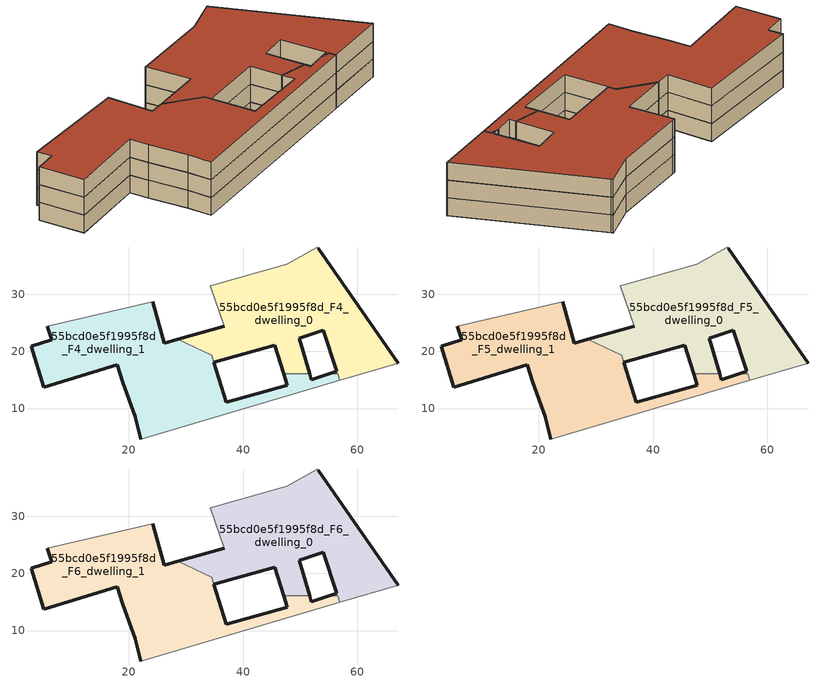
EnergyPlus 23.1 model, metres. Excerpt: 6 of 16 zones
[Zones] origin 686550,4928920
55bcd0e5f1995f8d_F4_dwelling_0
 floor to 55bcd0e5f1995f8d_F3_dwelling_0 (EU_floor_Construction): 67.15,17.94 53.16,38.01 52.98,38.26 47.61,35.21 34.92,31.68 34.22,31.49 36.67,24.39 28.58,22.1 34.53,19.29 34.9,18.07 45.49,21.05 47.08,16.07 51.62,16.07 49.81,22.3 54.03,23.73 56.38,16.51 55.03,16.07 56.52,16.07 56.9,14.92 z12
 wall outside (EU_wall_Construction): 55.04,16.07 56.38,16.51 54.03,23.73 49.81,22.3 51.62,16.07 / 47.08,16.07 45.49,21.05 34.91,18.07 / 28.58,22.1 36.67,24.39 / 53.16,38.01 67.15,17.94 z12:15; 34.53,19.29,15 34.52,19.29,12 34.52,19.29,15
 wall adiabatic (EU_wall_Construction): 36.67,24.39 34.22,31.49 34.92,31.68 47.61,35.21 52.98,38.26 53.16,38.01 / 67.15,17.94 56.9,14.92 z12:15
 wall to 55bcd0e5f1995f8d_F4_dwelling_1 (EU_wall_Construction): 51.62,16.07 47.08,16.07 / 34.9,18.07 34.53,19.29 / 56.9,14.92 56.52,16.07 55.03,16.07 / 34.52,19.29 28.58,22.1 z12:15
55bcd0e5f1995f8d_F4_dwelling_1
 floor to 55bcd0e5f1995f8d_F3_dwelling_1 (EU_floor_Construction): 56.9,14.92 56.52,16.07 55.03,16.07 51.91,15.06 51.62,16.07 47.08,16.07 47.73,14.04 37.06,11.13 34.52,19.29 28.58,22.1 26.17,21.42 24.19,28.7 5.76,24.36 6.49,22.01 2.94,20.91 5.15,13.7 18.03,17.66 18.96,14.62 21.13,8.58 22.15,4.68 z12
 wall outside (EU_wall_Construction): 51.62,16.07 51.91,15.06 55.04,16.07 / 22.15,4.68 21.14,8.58 18.96,14.62 18.04,17.66 5.15,13.7 2.94,20.91 6.49,22.01 5.77,24.36 / 24.19,28.7 26.18,21.42 28.58,22.1 / 34.91,18.07 37.06,11.13 47.73,14.04 47.08,16.07 z12:15; 34.53,19.29,15 34.52,19.29,12 34.53,19.29,12
 wall adiabatic (EU_wall_Construction): 56.9,14.92 22.15,4.68 / 5.77,24.36 24.19,28.7 z12:15
55bcd0e5f1995f8d_F5_dwelling_0
 floor to 55bcd0e5f1995f8d_F4_dwelling_0 (EU_floor_Construction): 67.15,17.94 53.16,38.01 52.98,38.26 47.61,35.21 34.92,31.68 34.22,31.49 36.67,24.39 28.58,22.1 34.53,19.29 34.9,18.07 45.49,21.05 47.08,16.07 51.62,16.07 49.81,22.3 54.03,23.73 56.38,16.51 55.03,16.07 56.52,16.07 56.9,14.92 z15
 wall outside (EU_wall_Construction): 55.04,16.07 56.38,16.51 54.03,23.73 49.81,22.3 51.62,16.07 / 47.08,16.07 45.49,21.05 34.91,18.07 / 28.58,22.1 36.67,24.39 / 53.16,38.01 67.15,17.94 z15:18; 34.53,19.29,18 34.52,19.29,15 34.52,19.29,18
 wall adiabatic (EU_wall_Construction): 36.67,24.39 34.22,31.49 34.92,31.68 47.61,35.21 52.98,38.26 53.16,38.01 / 67.15,17.94 56.9,14.92 z15:18
 wall to 55bcd0e5f1995f8d_F5_dwelling_1 (EU_wall_Construction): 51.62,16.07 47.08,16.07 / 34.9,18.07 34.53,19.29 / 56.9,14.92 56.52,16.07 55.03,16.07 / 34.52,19.29 28.58,22.1 z15:18
55bcd0e5f1995f8d_F5_dwelling_1
 floor to 55bcd0e5f1995f8d_F4_dwelling_1 (EU_floor_Construction): 56.9,14.92 56.52,16.07 55.03,16.07 51.91,15.06 51.62,16.07 47.08,16.07 47.73,14.04 37.06,11.13 34.52,19.29 28.58,22.1 26.17,21.42 24.19,28.7 5.76,24.36 6.49,22.01 2.94,20.91 5.15,13.7 18.03,17.66 18.96,14.62 21.13,8.58 22.15,4.68 z15
 wall outside (EU_wall_Construction): 51.62,16.07 51.91,15.06 55.04,16.07 / 22.15,4.68 21.14,8.58 18.96,14.62 18.04,17.66 5.15,13.7 2.94,20.91 6.49,22.01 5.77,24.36 / 24.19,28.7 26.18,21.42 28.58,22.1 / 34.91,18.07 37.06,11.13 47.73,14.04 47.08,16.07 z15:18; 34.53,19.29,18 34.52,19.29,15 34.53,19.29,15
 wall adiabatic (EU_wall_Construction): 56.9,14.92 22.15,4.68 / 5.77,24.36 24.19,28.7 z15:18
55bcd0e5f1995f8d_F6_dwelling_0
 floor to 55bcd0e5f1995f8d_F5_dwelling_0 (EU_floor_Construction): 67.15,17.94 53.16,38.01 52.98,38.26 47.61,35.21 34.92,31.68 34.22,31.49 36.67,24.39 28.58,22.1 34.53,19.29 34.9,18.07 45.49,21.05 47.08,16.07 51.62,16.07 49.81,22.3 54.03,23.73 56.38,16.51 55.03,16.07 56.52,16.07 56.9,14.92 z18
 wall outside (EU_wall_Construction): 55.04,16.07 56.38,16.51 54.03,23.73 49.81,22.3 51.62,16.07 / 47.08,16.07 45.49,21.05 34.91,18.07 / 28.58,22.1 36.67,24.39 / 53.16,38.01 67.15,17.94 z18:21; 34.53,19.29,21 34.52,19.29,18 34.52,19.29,21
 wall adiabatic (EU_wall_Construction): 36.67,24.39 34.22,31.49 34.92,31.68 47.61,35.21 52.98,38.26 53.16,38.01 / 67.15,17.94 56.9,14.92 z18:21
 wall to 55bcd0e5f1995f8d_F6_dwelling_1 (EU_wall_Construction): 51.62,16.07 47.08,16.07 / 34.9,18.07 34.53,19.29 / 56.9,14.92 56.52,16.07 55.03,16.07 / 34.52,19.29 28.58,22.1 z18:21
 roof outside (EU_roof_Construction): 53.16,38.01 67.15,17.94 56.9,14.92 56.52,16.07 55.04,16.07 56.38,16.51 54.03,23.73 49.81,22.3 51.62,16.07 47.08,16.07 45.49,21.05 34.91,18.07 34.53,19.29 28.58,22.1 36.67,24.39 34.22,31.49 34.92,31.68 47.61,35.21 52.98,38.26 z21
55bcd0e5f1995f8d_F6_dwelling_1
 floor to 55bcd0e5f1995f8d_F5_dwelling_1 (EU_floor_Construction): 56.9,14.92 56.52,16.07 55.03,16.07 51.91,15.06 51.62,16.07 47.08,16.07 47.73,14.04 37.06,11.13 34.52,19.29 28.58,22.1 26.17,21.42 24.19,28.7 5.76,24.36 6.49,22.01 2.94,20.91 5.15,13.7 18.03,17.66 18.96,14.62 21.13,8.58 22.15,4.68 z18
 wall outside (EU_wall_Construction): 51.62,16.07 51.91,15.06 55.04,16.07 / 22.15,4.68 21.14,8.58 18.96,14.62 18.04,17.66 5.15,13.7 2.94,20.91 6.49,22.01 5.77,24.36 / 24.19,28.7 26.18,21.42 28.58,22.1 / 34.91,18.07 37.06,11.13 47.73,14.04 47.08,16.07 z18:21; 34.53,19.29,21 34.52,19.29,18 34.53,19.29,18
 wall adiabatic (EU_wall_Construction): 56.9,14.92 22.15,4.68 / 5.77,24.36 24.19,28.7 z18:21
 roof outside (EU_roof_Construction): 56.52,16.07 56.9,14.92 22.15,4.68 21.14,8.58 18.96,14.62 18.04,17.66 5.15,13.7 2.94,20.91 6.49,22.01 5.77,24.36 24.19,28.7 26.18,21.42 28.58,22.1 34.53,19.29 37.06,11.13 47.73,14.04 47.08,16.07 51.62,16.07 51.91,15.06 55.04,16.07 z21
[Building]
EU S2 Campaign: North Axis=0; Terrain=City; Solar Distribution=FullExterior
[Site:Location]
Bologna: Latitude=44.5; Longitude=11.25; Time Zone=1; Elevation=37
[SizingPeriod:WeatherFileDays]
AnnualSizingPeriod: Begin Month=1; Begin Day of Month=1; End Month=12; End Day of Month=31; Day of Week for Start Day=Monday; Use Weather File Daylight Saving Period=No; Use Weather File Rain and Snow Indicators=No
[MATERIAL]
EU_InternalMass_Material: Roughness=MediumRough; Thickness=0.1; Conductivity=1; Density=1800; Specific Heat=900; Thermal Absorptance=0.9; Solar Absorptance=0.7; Visible Absorptance=0.7
[MATERIAL:NOMASS] Roughness=MediumRough; Thermal Absorptance=0.9; Solar Absorptance=0.7; Visible Absorptance=0.7
Name | Thermal Resistance
EU_wall_NoMass | 0.905828
EU_roof_NoMass | 0.37593
EU_floor_NoMass | 0.67114
[CONSTRUCTION]
EU_wall_Construction: EU_wall_NoMass
EU_roof_Construction: EU_roof_NoMass
EU_floor_Construction: EU_floor_NoMass
EU_InternalMass_Construction: EU_InternalMass_Material
[ZONE] Type=1; Multiplier=1; Ceiling Height=autocalculate; Floor Area=autocalculate; Part of Total Floor Area=Yes
Name | Volume
55bcd0e5f1995f8d_F4_dwelling_0; 55bcd0e5f1995f8d_F5_dwelling_0; 55bcd0e5f1995f8d_F6_dwelling_0 | 1308.26
55bcd0e5f1995f8d_F4_dwelling_1; 55bcd0e5f1995f8d_F5_dwelling_1; 55bcd0e5f1995f8d_F6_dwelling_1 | 1393.38
[INTERNALMASS] Construction=EU_InternalMass_Construction
Name | Zone or ZoneList | Surface Area
55bcd0e5f1995f8d_F4_dwelling_0_EU_InternalMass | 55bcd0e5f1995f8d_F4_dwelling_0 | 436.086
55bcd0e5f1995f8d_F4_dwelling_1_EU_InternalMass | 55bcd0e5f1995f8d_F4_dwelling_1 | 464.473
55bcd0e5f1995f8d_F5_dwelling_0_EU_InternalMass | 55bcd0e5f1995f8d_F5_dwelling_0 | 436.086
55bcd0e5f1995f8d_F5_dwelling_1_EU_InternalMass | 55bcd0e5f1995f8d_F5_dwelling_1 | 464.473
55bcd0e5f1995f8d_F6_dwelling_0_EU_InternalMass | 55bcd0e5f1995f8d_F6_dwelling_0 | 436.086
55bcd0e5f1995f8d_F6_dwelling_1_EU_InternalMass | 55bcd0e5f1995f8d_F6_dwelling_1 | 464.473
[OTHEREQUIPMENT] Fuel Type=Electricity; Design Level Calculation Method=Watts/Area; Power per Zone Floor Area=1; Fraction Latent=0; Fraction Radiant=0; Fraction Lost=0; Carbon Dioxide Generation Rate=0; EndUse Subcategory=EU_Step8_InternalGains
Name | Zone or ZoneList or Space or SpaceList | Schedule
EU_Step8_InternalGain_55bcd0e5f1995f8d_F4_dwelling_0_f000 | 55bcd0e5f1995f8d_F4_dwelling_0 | EU_Step8_GainSchedule_55bcd0e5f1995f8d_F4_dwelling_0_f000
EU_Step8_InternalGain_55bcd0e5f1995f8d_F4_dwelling_1_f000 | 55bcd0e5f1995f8d_F4_dwelling_1 | EU_Step8_GainSchedule_55bcd0e5f1995f8d_F4_dwelling_1_f000
EU_Step8_InternalGain_55bcd0e5f1995f8d_F5_dwelling_0_f000 | 55bcd0e5f1995f8d_F5_dwelling_0 | EU_Step8_GainSchedule_55bcd0e5f1995f8d_F5_dwelling_0_f000
EU_Step8_InternalGain_55bcd0e5f1995f8d_F5_dwelling_1_f000 | 55bcd0e5f1995f8d_F5_dwelling_1 | EU_Step8_GainSchedule_55bcd0e5f1995f8d_F5_dwelling_1_f000
EU_Step8_InternalGain_55bcd0e5f1995f8d_F6_dwelling_0_f000 | 55bcd0e5f1995f8d_F6_dwelling_0 | EU_Step8_GainSchedule_55bcd0e5f1995f8d_F6_dwelling_0_f000
EU_Step8_InternalGain_55bcd0e5f1995f8d_F6_dwelling_1_f000 | 55bcd0e5f1995f8d_F6_dwelling_1 | EU_Step8_GainSchedule_55bcd0e5f1995f8d_F6_dwelling_1_f000
[ZONEVENTILATION:DESIGNFLOWRATE] Schedule=EU_AlwaysOn; Design Flow Rate Calculation Method=AirChanges/Hour; Air Changes per Hour=0.73129; Ventilation Type=Natural; Fan Pressure Rise=0; Fan Total Efficiency=1; Constant Term Coefficient=1; Temperature Term Coefficient=0; Velocity Term Coefficient=0; Velocity Squared Term Coefficient=0; Minimum Indoor Temperature=-100; Maximum Indoor Temperature=100; Delta Temperature=-100; Minimum Outdoor Temperature=-100; Maximum Outdoor Temperature=100; Maximum Wind Speed=40
Name | Zone or ZoneList or Space or SpaceList
EU_ConstantAir_55bcd0e5f1995f8d_F4_dwelling_0 | 55bcd0e5f1995f8d_F4_dwelling_0
EU_ConstantAir_55bcd0e5f1995f8d_F4_dwelling_1 | 55bcd0e5f1995f8d_F4_dwelling_1
EU_ConstantAir_55bcd0e5f1995f8d_F5_dwelling_0 | 55bcd0e5f1995f8d_F5_dwelling_0
EU_ConstantAir_55bcd0e5f1995f8d_F5_dwelling_1 | 55bcd0e5f1995f8d_F5_dwelling_1
EU_ConstantAir_55bcd0e5f1995f8d_F6_dwelling_0 | 55bcd0e5f1995f8d_F6_dwelling_0
EU_ConstantAir_55bcd0e5f1995f8d_F6_dwelling_1 | 55bcd0e5f1995f8d_F6_dwelling_1
[HVACTEMPLATE:ZONE:IDEALLOADSAIRSYSTEM] System Availability Schedule=EU_AlwaysOn; Maximum Heating Supply Air Temperature=50; Minimum Cooling Supply Air Temperature=13; Maximum Heating Supply Air Humidity Ratio=0.0156; Minimum Cooling Supply Air Humidity Ratio=0.0077; Heating Limit=NoLimit; Cooling Limit=NoLimit; Heating Availability Schedule=EU_AlwaysOn; Cooling Availability Schedule=EU_CoolingOff; Dehumidification Control Type=ConstantSensibleHeatRatio; Cooling Sensible Heat Ratio=0.7; Dehumidification Setpoint=60; Humidification Control Type=None; Humidification Setpoint=30; Outdoor Air Method=None; Outdoor Air Flow Rate per Person=0.00944; Outdoor Air Flow Rate per Zone Floor Area=0; Outdoor Air Flow Rate per Zone=0; Demand Controlled Ventilation Type=None; Outdoor Air Economizer Type=NoEconomizer; Heat Recovery Type=None; Sensible Heat Recovery Effectiveness=0.7; Latent Heat Recovery Effectiveness=0.65
Name | Template Thermostat
55bcd0e5f1995f8d_F4_dwelling_0 | EU_HeatOnly_55bcd0e5f1995f8d_F4_dwelling_0
55bcd0e5f1995f8d_F4_dwelling_1 | EU_HeatOnly_55bcd0e5f1995f8d_F4_dwelling_1
55bcd0e5f1995f8d_F5_dwelling_0 | EU_HeatOnly_55bcd0e5f1995f8d_F5_dwelling_0
55bcd0e5f1995f8d_F5_dwelling_1 | EU_HeatOnly_55bcd0e5f1995f8d_F5_dwelling_1
55bcd0e5f1995f8d_F6_dwelling_0 | EU_HeatOnly_55bcd0e5f1995f8d_F6_dwelling_0
55bcd0e5f1995f8d_F6_dwelling_1 | EU_HeatOnly_55bcd0e5f1995f8d_F6_dwelling_1
[SIZING:ZONE] Zone Cooling Design Supply Air Temperature Input Method=SupplyAirTemperature; Zone Cooling Design Supply Air Temperature=13; Zone Heating Design Supply Air Temperature Input Method=SupplyAirTemperature; Zone Heating Design Supply Air Temperature=50; Zone Cooling Design Supply Air Humidity Ratio=0.008; Zone Heating Design Supply Air Humidity Ratio=0.008; Cooling Design Air Flow Method=DesignDay; Cooling Design Air Flow Rate=0; Cooling Minimum Air Flow per Zone Floor Area=0.000762; Cooling Minimum Air Flow=0; Cooling Minimum Air Flow Fraction=0.2; Heating Design Air Flow Method=DesignDay; Heating Design Air Flow Rate=0; Heating Maximum Air Flow per Zone Floor Area=0.002032; Heating Maximum Air Flow=0.141576; Heating Maximum Air Flow Fraction=0.3; Account for Dedicated Outdoor Air System=No; Dedicated Outdoor Air System Control Strategy=NeutralSupplyAir; Dedicated Outdoor Air Low Setpoint Temperature for Design=autosize; Dedicated Outdoor Air High Setpoint Temperature for Design=autosize; Zone Load Sizing Method=Sensible Load Only No Latent Load; Zone Latent Cooling Design Supply Air Humidity Ratio Input Method=HumidityRatioDifference; Zone Cooling Design Supply Air Humidity Ratio Difference=0.005; Zone Latent Heating Design Supply Air Humidity Ratio Input Method=HumidityRatioDifference; Zone Humidification Design Supply Air Humidity Ratio Difference=0.005
55bcd0e5f1995f8d_F4_dwelling_0; 55bcd0e5f1995f8d_F4_dwelling_1; 55bcd0e5f1995f8d_F5_dwelling_0; 55bcd0e5f1995f8d_F5_dwelling_1; 55bcd0e5f1995f8d_F6_dwelling_0; 55bcd0e5f1995f8d_F6_dwelling_1
[SCHEDULE:CONSTANT]
Name | Hourly Value
EU_AlwaysOn | 1
EU_CoolingOff | 0
[SCHEDULE:FILE] Column Number=1; Rows to Skip at Top=0; Number of Hours of Data=8760; Column Separator=Comma; Interpolate to Timestep=No; Minutes per Item=60; Adjust Schedule for Daylight Savings=Yes
Name | File
EU_Step8_GainSchedule_55bcd0e5f1995f8d_F4_dwelling_0_f000 | ../../schedules/55bcd0e5f1995f8d/55bcd0e5f1995f8d_F4_dwelling_0_f000_gain.csv
EU_Step8_GainSchedule_55bcd0e5f1995f8d_F4_dwelling_1_f000 | ../../schedules/55bcd0e5f1995f8d/55bcd0e5f1995f8d_F4_dwelling_1_f000_gain.csv
EU_Step8_GainSchedule_55bcd0e5f1995f8d_F5_dwelling_0_f000 | ../../schedules/55bcd0e5f1995f8d/55bcd0e5f1995f8d_F5_dwelling_0_f000_gain.csv
EU_Step8_GainSchedule_55bcd0e5f1995f8d_F5_dwelling_1_f000 | ../../schedules/55bcd0e5f1995f8d/55bcd0e5f1995f8d_F5_dwelling_1_f000_gain.csv
EU_Step8_GainSchedule_55bcd0e5f1995f8d_F6_dwelling_0_f000 | ../../schedules/55bcd0e5f1995f8d/55bcd0e5f1995f8d_F6_dwelling_0_f000_gain.csv
EU_Step8_GainSchedule_55bcd0e5f1995f8d_F6_dwelling_1_f000 | ../../schedules/55bcd0e5f1995f8d/55bcd0e5f1995f8d_F6_dwelling_1_f000_gain.csv
